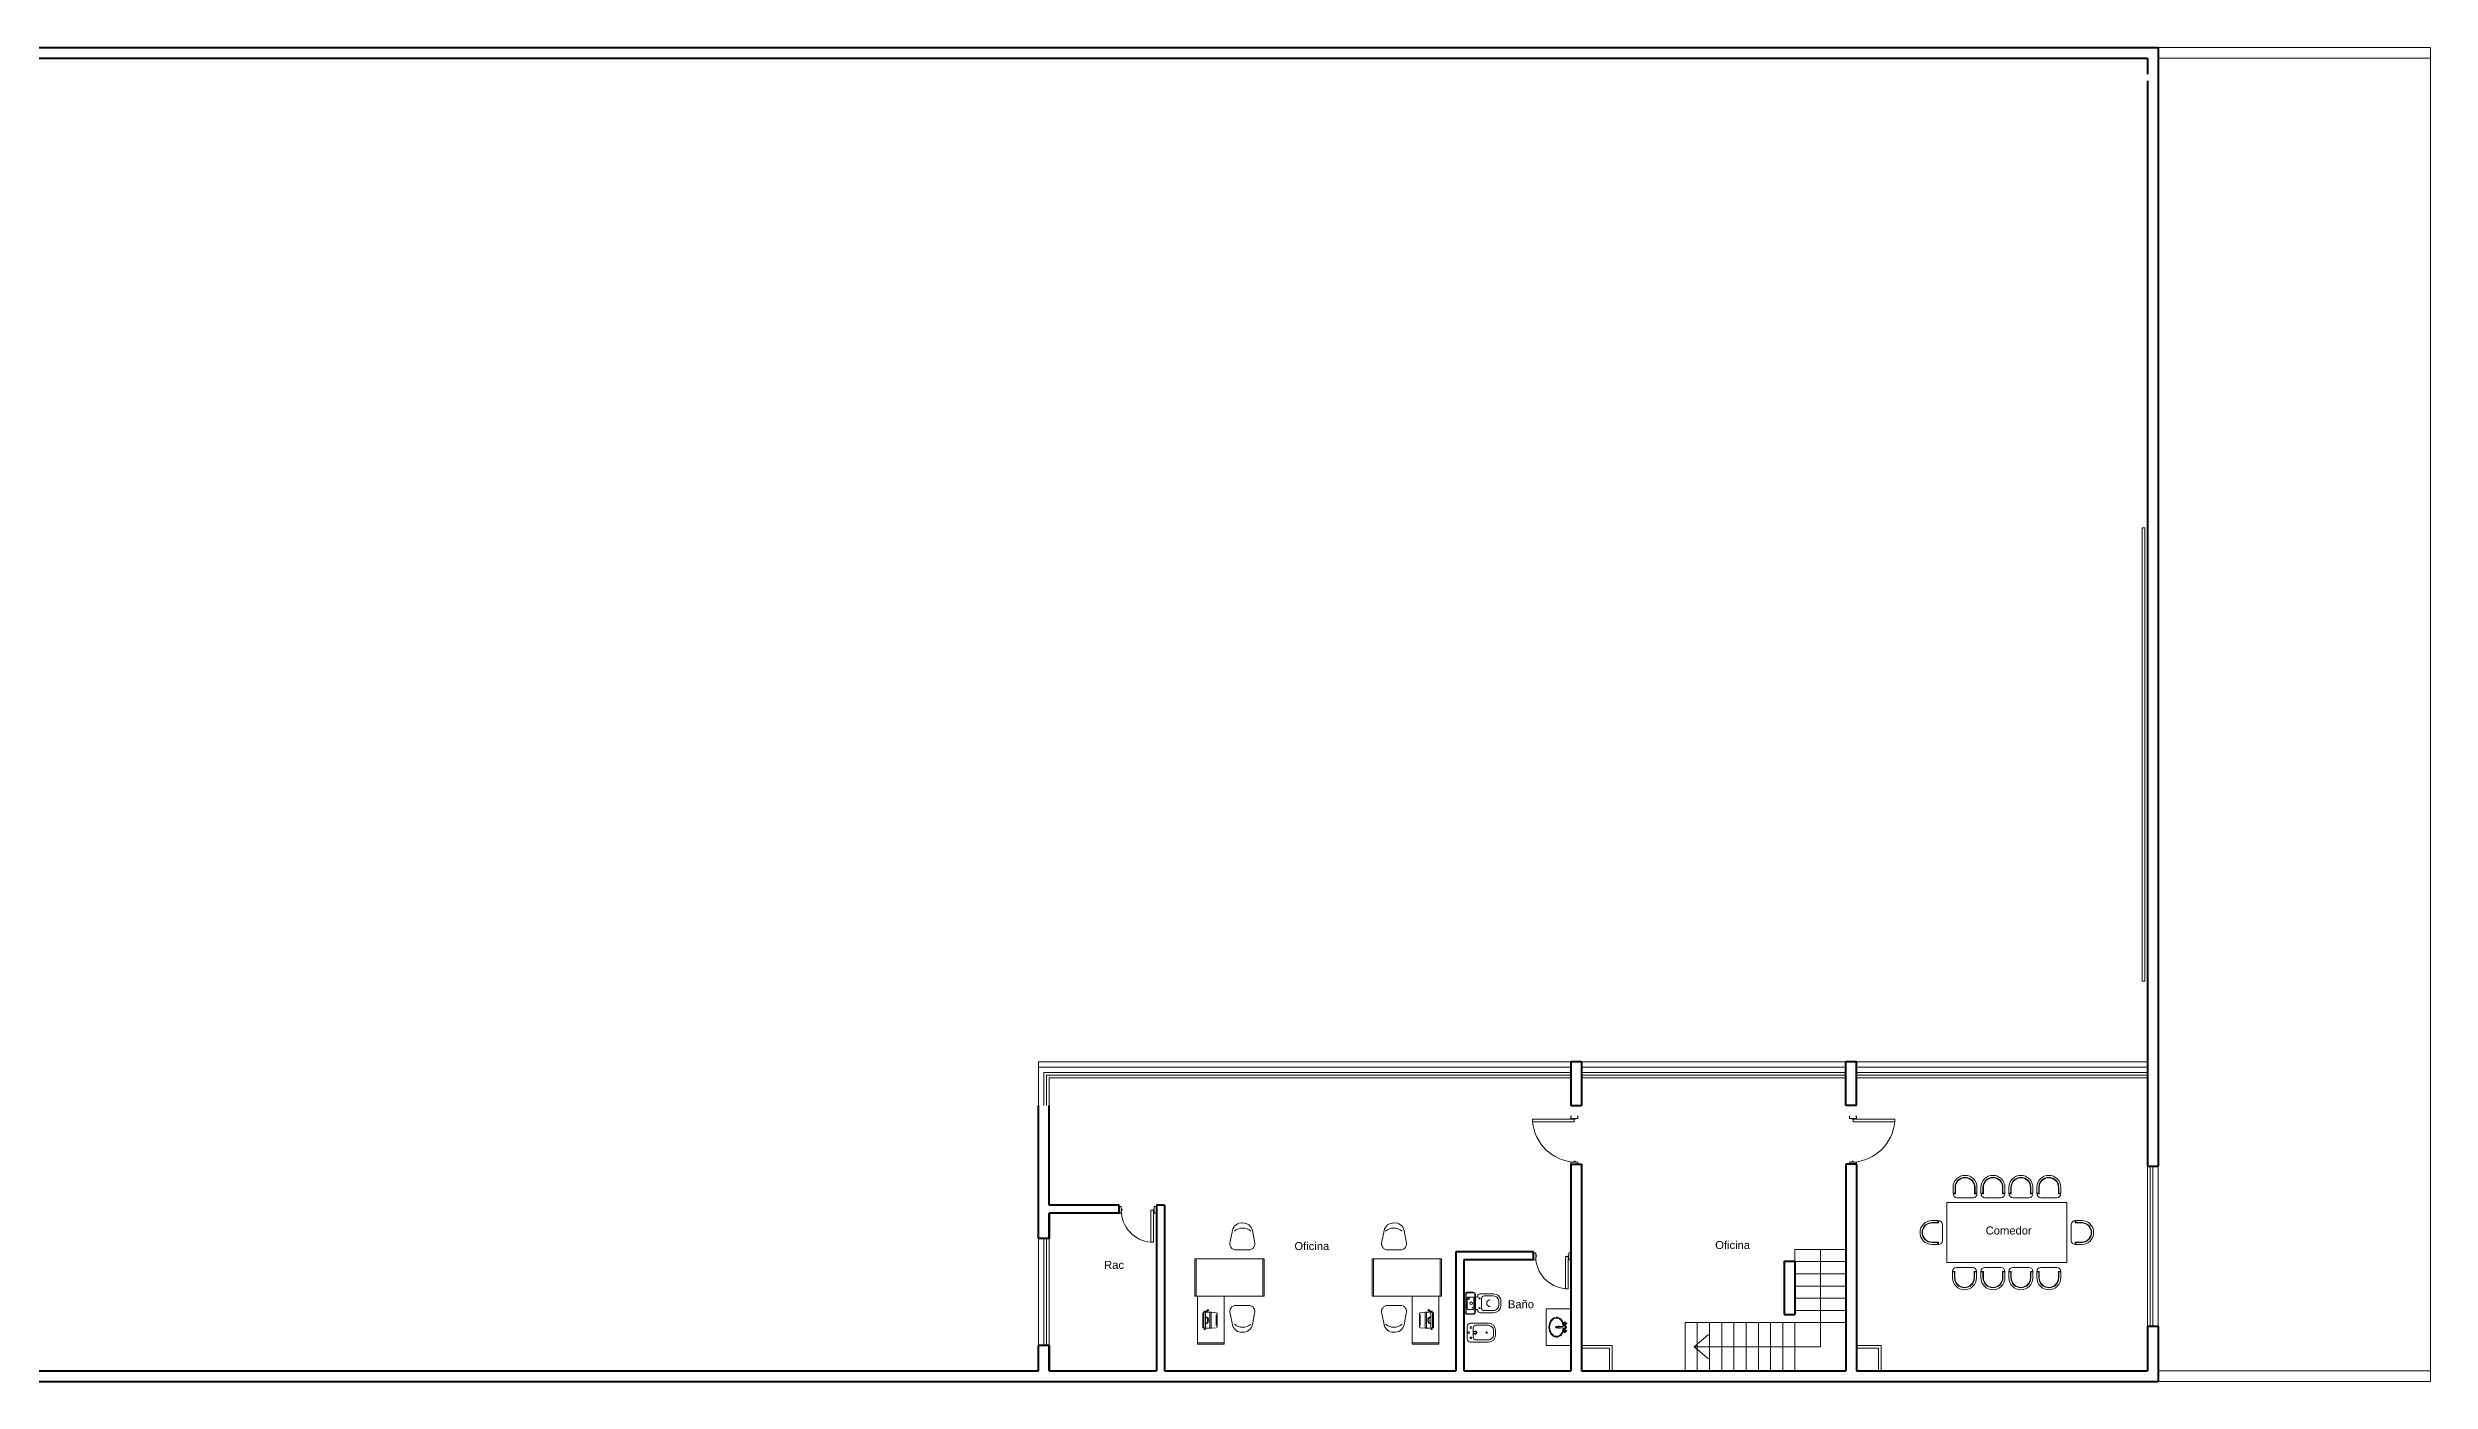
# Model space of a CAD drawing. Header units: millimetres. Extents: x 8.1 to 97.4, y 63.2 to 88.2.
# Drawn here: x 52.76 to 97.42, y 63.17 to 88.17 of the extents above; entities that cross this region are included whole.
import ezdxf

# ---------------------------------------------------------------- set-up
doc = ezdxf.new("R2010")
doc.units = ezdxf.units.MM
for name, color, linetype, lineweight in [('015', 1, 'Continuous', 15), ('02', 5, 'Continuous', 20), ('MUROS', 7, 'Continuous', 40), ('TEXTOS', 2, 'Continuous', 20)]:
    doc.layers.add(name, color=color, linetype=linetype, lineweight=lineweight)
doc.styles.add('STYLE1', font='arial.ttf')

# ---------------------------------------------------------------- blocks, each defined once
blk = doc.blocks.new('P090A')
at = {"linetype": 'Continuous'}
for p, q in [((0.914934, 0.000844), (0.914934, 0.015844)), ((0.914934, 0.015844), (0.954934, 0.015844)), ((1.814934, 0.015844), (1.774934, 0.015844)), ((1.814934, 0.000844), (1.814934, 0.015844)), ((0.914934, -0.099156), (0.914934, -0.114156)), ((0.914934, -0.114156), (0.954934, -0.114156)), ((0.969934, -0.044156), (0.954934, -0.044156)), ((0.969934, -0.044156), (0.954934, -0.044156)), ((0.954934, -0.064156), (0.954934, -0.114156)), ((0.969934, -0.064156), (0.954934, -0.064156)), ((1.759934, -0.044156), (1.774934, -0.044156)), ((1.759934, -0.064156), (1.774934, -0.064156)), ((1.774934, -0.064156), (1.774934, -0.114156)), ((1.814934, -0.114156), (1.774934, -0.114156)), ((1.814934, -0.099156), (1.814934, -0.114156))]:
    blk.add_line(p, q, dxfattribs=at)
for p, q in [((0.954934, -0.044156), (0.954934, 0.015844)), ((1.774934, -0.044156), (1.774934, 0.015844)), ((0.969934, -0.064156), (0.969934, -0.044156)), ((1.759934, -0.064156), (1.759934, -0.044156))]:
    blk.add_line(p, q)
blk.add_arc((1.782072, -0.091082), 0.828468, 94.995303, 176.752942, dxfattribs=at)
at = {"layer": '02', "linetype": 'Continuous'}
for p, q in [((1.709934, -0.044156), (1.709934, 0.73424)), ((1.709934, 0.73424), (1.759934, 0.73424)), ((1.759934, 0.73424), (1.759934, -0.044156)), ((1.759934, -0.044156), (1.709934, -0.044156))]:
    blk.add_line(p, q, dxfattribs=at)
blk = doc.blocks.new('Bacha3')
for p, q in [((0.060436, -0.543352), (0.045436, -0.543352)), ((0.046029, -0.543352), (0.046029, -0.57009)), ((0.05981, -0.543352), (0.05981, -0.57009)), ((0.016214, -0.572574), (0.016214, -0.587574)), ((0.016214, -0.5732), (0.042952, -0.5732)), ((0.016214, -0.586981), (0.042952, -0.586981)), ((0.016214, -0.757574), (0.016214, -0.742574)), ((0.016214, -0.743167), (0.042952, -0.743167)), ((0.016214, -0.756948), (0.042952, -0.756948)), ((0.060436, -0.616796), (0.045436, -0.616796)), ((0.060436, -0.713352), (0.045436, -0.713352)), ((0.060436, -0.786796), (0.045436, -0.786796)), ((0.046029, -0.616796), (0.046029, -0.590058)), ((0.046029, -0.713352), (0.046029, -0.74009)), ((0.046029, -0.786796), (0.046029, -0.760058)), ((0.05981, -0.616796), (0.05981, -0.590058)), ((0.05981, -0.713352), (0.05981, -0.74009)), ((0.05981, -0.786796), (0.05981, -0.760058)), ((0.089658, -0.5732), (0.062919, -0.5732)), ((0.089658, -0.586981), (0.062919, -0.586981)), ((0.089658, -0.743167), (0.062919, -0.743167)), ((0.089658, -0.756948), (0.062919, -0.756948)), ((0.089658, -0.572574), (0.089658, -0.587574)), ((0.089658, -0.757574), (0.089658, -0.742574))]:
    blk.add_line(p, q)
for points in [[(-0.080005, -0.649792, 0.092281), (-0.00304, -0.647574, -0.198901), (0.052936, -0.647574)], [(-0.080005, -0.680356, -0.092281), (-0.00304, -0.682574, 0.198901), (0.052936, -0.682574)]]:
    blk.add_lwpolyline(points, format="xyb")
for centre, radius in [((-0.144714, -0.665074), 0.025), ((-0.144714, -0.665074), 0.018), ((0.052936, -0.580074), 0.012487), ((0.052936, -0.750074), 0.012487)]:
    blk.add_circle(centre, radius)
for centre, radius, start, end in [((0.052936, -0.580074), 0.03, 103.310904, 166.753451), ((0.052936, -0.543352), 0.00754, 0, 180), ((0.052936, -0.580074), 0.03, 13.246549, 76.753451), ((-0.088532, -0.665074), 0.0225, 38.7012, 321.2988), ((-0.088532, -0.665074), 0.0175, 60.839304, 299.160698), ((0.016214, -0.580074), 0.00754, 90, 270), ((0.016214, -0.750074), 0.00754, 90, 270), ((0.052936, -0.750074), 0.03, 193.246549, 256.689096), ((0.052936, -0.580074), 0.03, 193.310904, 256.689096), ((0.052936, -0.750074), 0.03, 103.310904, 166.689096), ((0.052936, -0.665074), 0.035, 221.187117, 138.812883), ((0.052936, -0.616796), 0.00754, 180, 360), ((0.052936, -0.713352), 0.00754, 0, 180), ((0.052936, -0.786796), 0.00754, 180, 360), ((0.052936, -0.665074), 0.0175, 270, 90), ((0.052936, -0.580074), 0.03, 283.246549, 346.689096), ((0.052936, -0.750074), 0.03, 13.310904, 76.753451), ((0.052936, -0.750074), 0.03, 283.246549, 346.753451), ((0.089658, -0.580074), 0.00754, 270, 90), ((0.089658, -0.750074), 0.00754, 270, 90)]:
    blk.add_arc(centre, radius, start, end)
blk.add_ellipse((-0.144714, -0.665074), major_axis=(0, -0.213607), ratio=0.749038, start_param=1.67429365, end_param=7.750484311)
at = {"layer": '02'}
blk.add_ellipse((-0.144714, -0.665074), major_axis=(0, -0.235043), ratio=0.744545, start_param=1.668499977, end_param=7.756277984, dxfattribs=at)
blk = doc.blocks.new('INODORO-PLANTA')
at = {"layer": '015'}
for points in [[(-0.037697, 0.616878), (0.027684, 0.616878, -0.43408), (0.131265, 0.520049), (0.131265, 0.345471, -0.414214), (0.081265, 0.295471), (-0.091278, 0.295471, -0.414214), (-0.141278, 0.345471), (-0.141278, 0.520049, -0.43408)], [(0.190993, 0.140034), (0.190993, 0.020034, -0.414214), (0.180993, 0.010034), (-0.191007, 0.010034, -0.414214), (-0.201007, 0.020034), (-0.201007, 0.140034, -0.414214), (-0.171007, 0.170034), (0.160993, 0.170034, -0.414214)], [(-0.106278, 0.152775), (0.096265, 0.152775, -0.414214), (0.111265, 0.137775), (0.111265, 0.043487, -0.414214), (0.096265, 0.028487), (-0.106278, 0.028487, -0.414214), (-0.121278, 0.043487), (-0.121278, 0.137775, -0.414214)]]:
    blk.add_lwpolyline(points, format="xyb", close=True, dxfattribs=at)
for centre, radius in [((-0.093885, 0.256571), 0.010405), ((-0.087804, 0.124061), 0.005462), ((-0.005609, 0.102094), 0.02448), ((0.080983, 0.057095), 0.010405), ((0.086896, 0.256571), 0.010405)]:
    blk.add_circle(centre, radius, dxfattribs=at)
blk.add_arc((-0.005007, 0.455051), 0.062432, 180, 360, dxfattribs=at)
at = {"layer": '02'}
blk.add_lwpolyline([(-0.141278, 0.225112, -0.414214), (-0.121278, 0.205112), (-0.121278, 0.180034), (0.111265, 0.180034), (0.111265, 0.205112, -0.414214), (0.131265, 0.225112, 0.414214), (0.171265, 0.265112), (0.171265, 0.520049, 0.430911), (0.026453, 0.656878), (-0.051991, 0.656878, 0.397711), (-0.181278, 0.520049), (-0.181278, 0.265112, 0.414214), (-0.141278, 0.225112)], format="xyb", dxfattribs=at)
blk.add_lwpolyline([(0.200993, 0.140034), (0.200993, 0.020034, -0.414214), (0.180993, 0.000034), (-0.191007, 0.000034, -0.414214), (-0.211007, 0.020034), (-0.211007, 0.140034, -0.414214), (-0.171007, 0.180034), (0.160993, 0.180034, -0.414214)], format="xyb", close=True, dxfattribs=at)
blk = doc.blocks.new('BIDET-PLANTA')
at = {"layer": '015'}
blk.add_lwpolyline([(-0.032691, 0.553372, 0.43408), (-0.136271, 0.456543), (-0.136271, 0.222375, 0.414214), (-0.086271, 0.172375), (0.086271, 0.172375, 0.414214), (0.136271, 0.222375), (0.136271, 0.456543, 0.394622), (0.045753, 0.553372)], format="xyb", close=True, dxfattribs=at)
for centre, radius in [((-0.096, 0.129998), 0.017), ((0, 0.208017), 0.033123), ((0, 0.208017), 0.023123), ((0, 0.087998), 0.017), ((0, 0.423145), 0.011561), ((0.096, 0.129998), 0.017)]:
    blk.add_circle(centre, radius, dxfattribs=at)
at = {"layer": '02'}
blk.add_lwpolyline([(-0.046984, 0.593372, 0.397711), (-0.176271, 0.456543), (-0.176271, 0.118372, 0.414214), (-0.116271, 0.058372), (0.116271, 0.058372, 0.414214), (0.176271, 0.118372), (0.176271, 0.456543, 0.397711), (0.046984, 0.593372)], format="xyb", close=True, dxfattribs=at)
blk = doc.blocks.new('P070b')
at = {"linetype": 'Continuous'}
for p, q in [((-0.7, -0.025), (-0.7, -0.01)), ((-0.7, -0.01), (-0.66, -0.01)), ((-0.7, -0.125), (-0.7, -0.14)), ((-0.7, -0.14), (-0.66, -0.14)), ((-0.645, -0.07), (-0.66, -0.07)), ((-0.645, -0.07), (-0.66, -0.07)), ((-0.645, -0.09), (-0.66, -0.09)), ((-0.66, -0.09), (-0.66, -0.14)), ((-0.055, -0.07), (-0.04, -0.07)), ((-0.055, -0.09), (-0.04, -0.09)), ((0, -0.01), (-0.04, -0.01)), ((-0.04, -0.09), (-0.04, -0.14)), ((0, -0.14), (-0.04, -0.14)), ((0, -0.025), (0, -0.01)), ((0, -0.125), (0, -0.14))]:
    blk.add_line(p, q, dxfattribs=at)
for p, q in [((-0.66, -0.07), (-0.66, -0.01)), ((-0.645, -0.09), (-0.645, -0.07)), ((-0.055, -0.09), (-0.055, -0.07)), ((-0.04, -0.07), (-0.04, -0.01))]:
    blk.add_line(p, q)
blk.add_arc((-0.055, -0.07), 0.605, 94.740595, 180, dxfattribs=at)
at = {"layer": '02', "linetype": 'Continuous'}
for p, q in [((-0.105, 0.533089), (-0.055, 0.533089)), ((-0.105, -0.07), (-0.105, 0.533089)), ((-0.055, 0.533089), (-0.055, -0.07)), ((-0.055, -0.07), (-0.105, -0.07))]:
    blk.add_line(p, q, dxfattribs=at)
blk = doc.blocks.new('d')
at = {"layer": '015'}
for p, q in [((1251.159455, 464.318771), (1251.859455, 464.318771)), ((1252.734455, 464.293771), (1252.734455, 463.793771)), ((1252.209455, 463.943771), (1252.409455, 463.943771)), ((1251.159455, 463.068771), (1251.859455, 463.068771))]:
    blk.add_line(p, q, dxfattribs=at)
for points in [[(1251.159455, 463.043771), (1251.159455, 464.343771), (1251.859455, 464.343771), (1251.859455, 463.043771)], [(1252.159455, 464.143771), (1252.109455, 464.103771), (1252.119455, 464.083771)]]:
    blk.add_lwpolyline(points, close=True, dxfattribs=at)
for points in [[(1251.859455, 464.293771), (1252.759455, 464.293771), (1252.759455, 463.793771), (1251.859455, 463.793771)], [(1252.159455, 464.153771), (1252.139455, 464.153771), (1252.139455, 464.173771), (1252.139455, 464.143771)], [(1252.309455, 464.143771), (1252.159455, 464.143771), (1252.159455, 464.173771), (1252.309455, 464.173771)], [(1252.159455, 464.143771), (1252.159455, 464.063771), (1252.309455, 464.063771)], [(1252.169455, 464.173771), (1252.169455, 464.193771), (1252.309455, 464.193771)], [(1252.449455, 464.173771), (1252.449455, 464.193771), (1252.309455, 464.193771)], [(1252.309455, 464.143771), (1252.459455, 464.143771), (1252.459455, 464.173771), (1252.309455, 464.173771)], [(1252.459455, 464.143771), (1252.459455, 464.063771), (1252.309455, 464.063771)], [(1252.459455, 464.153771), (1252.479455, 464.153771), (1252.479455, 464.173771), (1252.479455, 464.143771)], [(1252.160672, 464.03849), (1252.310828, 464.03849)], [(1252.458237, 464.03849), (1252.308081, 464.03849)]]:
    blk.add_lwpolyline(points, dxfattribs=at)
for points in [[(1250.989455, 463.453771), (1250.989455, 463.573771, 0.523089), (1250.834432, 463.681406), (1250.62751, 463.64112, 0.389351), (1250.485513, 463.448771, 0.957025)], [(1252.029455, 463.453771), (1252.029455, 463.573771, -0.523089), (1252.184477, 463.681406), (1252.391399, 463.64112, -0.389351), (1252.533396, 463.448771, -0.957025)], [(1252.159455, 464.063771), (1252.159455, 464.033771), (1252.167926, 463.94402, 0.386911), (1252.184851, 463.928618), (1252.310828, 463.928618)], [(1252.459455, 464.063771), (1252.459455, 464.033771), (1252.450983, 463.94402, -0.386911), (1252.434058, 463.928618), (1252.308081, 463.928618)], [(1250.989455, 463.453771), (1250.989455, 463.333771, -0.523089), (1250.834432, 463.226137), (1250.62751, 463.266423, -0.373102), (1250.484729, 463.448771, -0.957025)], [(1252.029455, 463.453771), (1252.029455, 463.333771, 0.523089), (1252.184477, 463.226137), (1252.391399, 463.266423, 0.373102), (1252.53418, 463.448771, 0.957025)]]:
    blk.add_lwpolyline(points, format="xyb", dxfattribs=at)
for centre, radius, start, end in [((1252.291601, 464.162094), 0.055617, 200.224036, 290.224971), ((1252.309455, 464.154605), 0.070833, 188.797411, 351.202589), ((1252.327308, 464.162094), 0.055617, 249.775029, 339.775964), ((1250.809455, 463.448771), 0.230054, 137.642545, 222.357455), ((1252.209455, 463.448771), 0.230054, 317.642545, 42.357455)]:
    blk.add_arc(centre, radius, start, end, dxfattribs=at)
blk = doc.blocks.new('ss')
at = {"layer": '015'}
for p, q in [((1244.808315, 465.107349), (1244.808315, 464.995154)), ((1244.845714, 464.995154), (1244.808315, 464.995154)), ((1244.853193, 464.987675), (1244.808315, 464.987675)), ((1244.845714, 465.107349), (1244.845714, 464.995154)), ((1244.853193, 465.107349), (1244.853193, 464.987675)), ((1245.212216, 465.107349), (1245.212216, 464.987675)), ((1245.257094, 464.987675), (1245.212216, 464.987675)), ((1245.219696, 465.107349), (1245.219696, 464.995154)), ((1245.257094, 464.995154), (1245.219696, 464.995154)), ((1245.257094, 465.107349), (1245.257094, 464.995154)), ((1245.33189, 465.107349), (1245.33189, 464.995154)), ((1245.369289, 464.995154), (1245.33189, 464.995154)), ((1245.376768, 464.987675), (1245.33189, 464.987675)), ((1245.369289, 465.107349), (1245.369289, 464.995154)), ((1245.376768, 465.107349), (1245.376768, 464.987675)), ((1245.735791, 465.107349), (1245.735791, 464.987675)), ((1245.780669, 464.987675), (1245.735791, 464.987675)), ((1245.743271, 465.107349), (1245.743271, 464.995154)), ((1245.780669, 464.995154), (1245.743271, 464.995154)), ((1245.780669, 465.107349), (1245.780669, 464.995154)), ((1245.855465, 465.107349), (1245.855465, 464.995154)), ((1245.892864, 464.995154), (1245.855465, 464.995154)), ((1245.900343, 464.987675), (1245.855465, 464.987675)), ((1245.892864, 465.107349), (1245.892864, 464.995154)), ((1245.900343, 465.107349), (1245.900343, 464.987675)), ((1246.259366, 465.107349), (1246.259366, 464.987675)), ((1246.304244, 464.987675), (1246.259366, 464.987675)), ((1246.266846, 465.107349), (1246.266846, 464.995154)), ((1246.304244, 464.995154), (1246.266846, 464.995154)), ((1246.304244, 465.107349), (1246.304244, 464.995154)), ((1246.37904, 465.107349), (1246.37904, 464.995154)), ((1246.416439, 464.995154), (1246.37904, 464.995154)), ((1246.423918, 464.987675), (1246.37904, 464.987675)), ((1246.416439, 465.107349), (1246.416439, 464.995154)), ((1246.423918, 465.107349), (1246.423918, 464.987675)), ((1246.782941, 465.107349), (1246.782941, 464.987675)), ((1246.827819, 464.987675), (1246.782941, 464.987675)), ((1246.790421, 465.107349), (1246.790421, 464.995154)), ((1246.827819, 464.995154), (1246.790421, 464.995154)), ((1246.827819, 465.107349), (1246.827819, 464.995154)), ((1245.182298, 464.912878), (1244.883112, 464.912878)), ((1245.705873, 464.912878), (1245.406687, 464.912878)), ((1246.229448, 464.912878), (1245.930262, 464.912878)), ((1246.753023, 464.912878), (1246.453837, 464.912878)), ((1244.413609, 464.484049), (1244.525804, 464.484049)), ((1244.413609, 464.44665), (1244.525804, 464.44665)), ((1244.413609, 464.439171), (1244.533284, 464.439171)), ((1244.413609, 464.080148), (1244.533284, 464.080148)), ((1244.413609, 464.072668), (1244.525804, 464.072668)), ((1244.525804, 464.484049), (1244.525804, 464.44665)), ((1244.525804, 464.072668), (1244.525804, 464.03527)), ((1244.533284, 464.484049), (1244.533284, 464.439171)), ((1244.533284, 464.080148), (1244.533284, 464.03527)), ((1244.60808, 464.409252), (1244.60808, 464.110066)), ((1247.025009, 464.409252), (1247.025009, 464.110066)), ((1247.099805, 464.484049), (1247.099805, 464.439171)), ((1247.21948, 464.439171), (1247.099805, 464.439171)), ((1247.099805, 464.080148), (1247.099805, 464.03527)), ((1247.21948, 464.080148), (1247.099805, 464.080148)), ((1247.107285, 464.484049), (1247.107285, 464.44665)), ((1247.21948, 464.484049), (1247.107285, 464.484049)), ((1247.21948, 464.44665), (1247.107285, 464.44665)), ((1247.107285, 464.072668), (1247.107285, 464.03527)), ((1247.21948, 464.072668), (1247.107285, 464.072668)), ((1244.413609, 464.03527), (1244.525804, 464.03527)), ((1247.21948, 464.03527), (1247.107285, 464.03527)), ((1244.843096, 463.531644), (1244.798218, 463.531644)), ((1244.798218, 463.41197), (1244.798218, 463.524164)), ((1244.835616, 463.524164), (1244.798218, 463.524164)), ((1244.835616, 463.41197), (1244.835616, 463.524164)), ((1244.843096, 463.41197), (1244.843096, 463.531644)), ((1245.1722, 463.60644), (1244.873014, 463.60644)), ((1245.202118, 463.41197), (1245.202118, 463.531644)), ((1245.246996, 463.531644), (1245.202118, 463.531644)), ((1245.209598, 463.41197), (1245.209598, 463.524164)), ((1245.246996, 463.524164), (1245.209598, 463.524164)), ((1245.246996, 463.41197), (1245.246996, 463.524164)), ((1245.376768, 463.531644), (1245.33189, 463.531644)), ((1245.33189, 463.41197), (1245.33189, 463.524164)), ((1245.369289, 463.524164), (1245.33189, 463.524164)), ((1245.369289, 463.41197), (1245.369289, 463.524164)), ((1245.376768, 463.41197), (1245.376768, 463.531644)), ((1245.705873, 463.60644), (1245.406687, 463.60644)), ((1245.735791, 463.41197), (1245.735791, 463.531644)), ((1245.780669, 463.531644), (1245.735791, 463.531644)), ((1245.743271, 463.41197), (1245.743271, 463.524164)), ((1245.780669, 463.524164), (1245.743271, 463.524164)), ((1245.780669, 463.41197), (1245.780669, 463.524164)), ((1245.900343, 463.531644), (1245.855465, 463.531644)), ((1245.855465, 463.41197), (1245.855465, 463.524164)), ((1245.892864, 463.524164), (1245.855465, 463.524164)), ((1245.892864, 463.41197), (1245.892864, 463.524164)), ((1245.900343, 463.41197), (1245.900343, 463.531644)), ((1246.229448, 463.60644), (1245.930262, 463.60644)), ((1246.259366, 463.41197), (1246.259366, 463.531644)), ((1246.304244, 463.531644), (1246.259366, 463.531644)), ((1246.266846, 463.41197), (1246.266846, 463.524164)), ((1246.304244, 463.524164), (1246.266846, 463.524164)), ((1246.304244, 463.41197), (1246.304244, 463.524164)), ((1246.423918, 463.531644), (1246.37904, 463.531644)), ((1246.37904, 463.41197), (1246.37904, 463.524164)), ((1246.416439, 463.524164), (1246.37904, 463.524164)), ((1246.416439, 463.41197), (1246.416439, 463.524164)), ((1246.423918, 463.41197), (1246.423918, 463.531644)), ((1246.753023, 463.60644), (1246.453837, 463.60644)), ((1246.782941, 463.41197), (1246.782941, 463.531644)), ((1246.827819, 463.531644), (1246.782941, 463.531644)), ((1246.790421, 463.41197), (1246.790421, 463.524164)), ((1246.827819, 463.524164), (1246.790421, 463.524164)), ((1246.827819, 463.41197), (1246.827819, 463.524164))]:
    blk.add_line(p, q, dxfattribs=at)
blk.add_lwpolyline([(1246.938491, 463.698686), (1246.938491, 464.820632), (1244.694598, 464.820632), (1244.694598, 463.698686)], close=True, dxfattribs=at)
for centre, radius, start, end in [((1245.032705, 465.107349), 0.224389, 0, 180), ((1244.883112, 464.987675), 0.074796, 180, 270), ((1245.032705, 465.107349), 0.186991, 0, 180), ((1245.032705, 465.107349), 0.179511, 0, 180), ((1245.182298, 464.987675), 0.074796, 270, 0), ((1245.55628, 465.107349), 0.224389, 0, 180), ((1245.406687, 464.987675), 0.074796, 180, 270), ((1245.55628, 465.107349), 0.186991, 0, 180), ((1245.55628, 465.107349), 0.179511, 0, 180), ((1245.705873, 464.987675), 0.074796, 270, 0), ((1246.079855, 465.107349), 0.224389, 0, 180), ((1245.930262, 464.987675), 0.074796, 180, 270), ((1246.079855, 465.107349), 0.186991, 0, 180), ((1246.079855, 465.107349), 0.179511, 0, 180), ((1246.229448, 464.987675), 0.074796, 270, 0), ((1246.60343, 465.107349), 0.224389, 0, 180), ((1246.453837, 464.987675), 0.074796, 180, 270), ((1246.60343, 465.107349), 0.186991, 0, 180), ((1246.60343, 465.107349), 0.179511, 0, 180), ((1246.753023, 464.987675), 0.074796, 270, 0), ((1244.413609, 464.259659), 0.224389, 90, 270), ((1244.413609, 464.259659), 0.186991, 90, 270), ((1244.413609, 464.259659), 0.179511, 90, 270), ((1244.533284, 464.409252), 0.074796, 0, 90), ((1244.533284, 464.110066), 0.074796, 270, 0), ((1247.099805, 464.409252), 0.074796, 90, 180), ((1247.099805, 464.110066), 0.074796, 180, 270), ((1247.21948, 464.259659), 0.224389, 270, 90), ((1247.21948, 464.259659), 0.186991, 270, 90), ((1247.21948, 464.259659), 0.179511, 270, 90), ((1244.873014, 463.531644), 0.074796, 90, 180), ((1245.022607, 463.41197), 0.224389, 180, 0), ((1245.022607, 463.41197), 0.186991, 180, 0), ((1245.022607, 463.41197), 0.179511, 180, 0), ((1245.1722, 463.531644), 0.074796, 0, 90), ((1245.406687, 463.531644), 0.074796, 90, 180), ((1245.55628, 463.41197), 0.224389, 180, 0), ((1245.55628, 463.41197), 0.186991, 180, 0), ((1245.55628, 463.41197), 0.179511, 180, 0), ((1245.705873, 463.531644), 0.074796, 0, 90), ((1245.930262, 463.531644), 0.074796, 90, 180), ((1246.079855, 463.41197), 0.224389, 180, 0), ((1246.079855, 463.41197), 0.186991, 180, 0), ((1246.079855, 463.41197), 0.179511, 180, 0), ((1246.229448, 463.531644), 0.074796, 0, 90), ((1246.453837, 463.531644), 0.074796, 90, 180), ((1246.60343, 463.41197), 0.224389, 180, 0), ((1246.60343, 463.41197), 0.186991, 180, 0), ((1246.60343, 463.41197), 0.179511, 180, 0), ((1246.753023, 463.531644), 0.074796, 0, 90)]:
    blk.add_arc(centre, radius, start, end, dxfattribs=at)

msp = doc.modelspace()

# ---------------------------------------------------------------- linework, layer by layer
at = {"layer": '015'}
for p, q in [((92.022673, 70.669475), (92.022673, 79.169475)), ((92.072673, 79.169475), (92.022673, 79.169475)), ((92.072673, 70.669475), (92.072673, 79.169475)), ((92.072673, 70.669475), (92.022673, 70.669475)), ((81.312673, 68.959468), (71.432675, 68.959471)), ((71.432675, 68.959471), (71.432675, 68.339475)), ((81.312673, 68.85947), (71.532673, 68.85947)), ((71.532673, 68.85947), (71.532673, 68.339475)), ((86.462673, 68.959477), (81.512673, 68.959479)), ((86.462673, 68.859479), (81.512673, 68.85947)), ((92.122673, 68.959486), (86.662673, 68.959487)), ((92.122673, 68.859488), (86.662673, 68.859479)), ((92.122677, 64.204477), (92.122674, 67.204477)), ((92.222675, 64.204477), (92.222676, 67.204477)), ((71.432676, 65.844475), (71.432675, 63.844475)), ((71.532673, 65.844475), (71.532673, 63.844475))]:
    msp.add_line(p, q, dxfattribs=at)
at = {"layer": '015', "ltscale": 2}
for p, q in [((92.072673, 70.669475), (92.072673, 70.669475)), ((85.512673, 65.419475), (85.512673, 65.642808)), ((85.512673, 65.642808), (86.462673, 65.642808)), ((85.512673, 65.413919), (86.462673, 65.413919)), ((85.512673, 65.18503), (86.462673, 65.18503)), ((85.512673, 64.956141), (86.462673, 64.956141)), ((80.851185, 63.840143), (80.851185, 64.529165)), ((80.851185, 64.529165), (81.312673, 64.529165)), ((85.512673, 64.727253), (86.462673, 64.727253)), ((85.512673, 64.498364), (86.462673, 64.498364)), ((85.512673, 64.269475), (83.452673, 64.269475)), ((83.452673, 64.269475), (83.452673, 63.369475)), ((83.681562, 64.269475), (83.681562, 63.369475)), ((83.910451, 64.269475), (83.910451, 63.369475)), ((84.13934, 64.269475), (84.13934, 63.369475)), ((84.368229, 64.269475), (84.368229, 63.369475)), ((84.597118, 64.269475), (84.597118, 63.369475)), ((84.826007, 64.269475), (84.826007, 63.369475)), ((85.054896, 64.269475), (85.054896, 63.369475)), ((85.283784, 64.269475), (85.283784, 63.369475)), ((86.462673, 64.269475), (85.512673, 64.269475)), ((85.512673, 64.269475), (85.512673, 63.369475)), ((80.851185, 63.840143), (81.312673, 63.840143))]:
    msp.add_line(p, q, dxfattribs=at)
for points in [[(81.512673, 63.839475), (82.084673, 63.839475), (82.084673, 63.369475)], [(81.512673, 63.789475), (82.034673, 63.789475), (82.034673, 63.369475)], [(86.662673, 63.839475), (87.128673, 63.839475), (87.128673, 63.369475)], [(86.662673, 63.789475), (87.078673, 63.789475), (87.078673, 63.369475)]]:
    msp.add_lwpolyline(points, dxfattribs=at)
at = {"layer": '02', "ltscale": 2}
for p, q in [((92.322673, 88.169475), (97.422673, 88.169475)), ((97.422673, 88.169475), (97.422673, 63.169475)), ((92.322673, 87.969475), (97.422673, 87.969475)), ((85.987673, 65.642808), (85.987673, 63.819475)), ((83.892673, 64.044475), (83.622673, 63.819475)), ((85.987673, 63.819475), (83.622673, 63.819475)), ((83.892673, 63.594475), (83.622673, 63.819475)), ((92.322673, 63.369475), (97.422673, 63.369475)), ((92.322673, 63.169475), (97.422673, 63.169475))]:
    msp.add_line(p, q, dxfattribs=at)
at = {"layer": '02'}
for p, q in [((71.332678, 68.339475), (71.332677, 69.159475)), ((71.332677, 69.159474), (81.312673, 69.159469)), ((71.332677, 69.05947), (81.312673, 69.059465)), ((81.312673, 68.909468), (71.482675, 68.909471)), ((71.482675, 68.909471), (71.482675, 68.339475)), ((81.512673, 69.159469), (86.462673, 69.159465)), ((81.512673, 69.059479), (86.462673, 69.059474)), ((86.462673, 68.909477), (81.512673, 68.909478)), ((86.662673, 69.15947), (92.122673, 69.15947)), ((86.662673, 69.059483), (92.122673, 69.059483)), ((92.122673, 68.909486), (86.662673, 68.909487)), ((92.172675, 64.204477), (92.172676, 67.204477)), ((92.322673, 67.204477), (92.322674, 64.204477)), ((71.332678, 63.844475), (71.332676, 65.844475)), ((71.482676, 65.844475), (71.482675, 63.844475))]:
    msp.add_line(p, q, dxfattribs=at)
at = {"layer": 'MUROS', "ltscale": 2}
for p, q in [((15.992673, 88.169475), (92.322673, 88.169475)), ((92.322673, 88.169475), (92.322673, 87.549475)), ((16.192673, 87.969475), (92.122673, 87.969475)), ((92.122673, 87.969475), (92.122673, 87.669475)), ((92.122673, 87.549475), (92.122673, 67.204477)), ((92.322673, 87.549475), (92.322673, 67.204477)), ((81.312673, 69.159469), (81.312673, 68.339475)), ((81.512673, 69.159469), (81.312673, 69.159469)), ((81.512673, 69.159469), (81.512673, 68.339475)), ((86.462673, 68.339475), (86.462673, 69.15947)), ((86.662673, 69.15947), (86.462673, 69.15947)), ((86.662673, 68.339475), (86.662673, 69.15947)), ((71.332673, 65.844475), (71.332673, 68.339475)), ((71.532673, 66.469475), (71.532673, 68.339475)), ((81.312673, 68.339475), (81.512673, 68.339475)), ((86.662673, 68.339475), (86.462673, 68.339475)), ((81.312671, 67.239475), (81.312673, 63.369475)), ((81.312672, 67.239475), (81.512672, 67.239475)), ((81.512672, 67.239475), (81.512673, 63.369475)), ((86.662672, 67.239475), (86.462672, 67.239475)), ((86.462673, 67.239475), (86.462673, 63.369475)), ((86.662675, 67.239475), (86.662673, 63.369475)), ((92.122673, 67.204477), (92.322673, 67.204477)), ((72.842673, 66.469475), (71.532673, 66.469475)), ((71.532673, 66.319475), (71.532673, 65.844475)), ((72.842673, 66.319475), (71.532673, 66.319475)), ((71.532673, 65.844475), (71.532673, 66.319475)), ((72.842673, 66.319475), (72.842673, 66.469475)), ((73.542673, 66.469475), (73.542673, 63.369475)), ((73.692673, 66.469475), (73.542673, 66.469475)), ((73.692673, 66.469475), (73.692673, 63.369475)), ((71.532673, 65.844475), (71.332673, 65.844475)), ((79.152673, 65.599475), (79.152673, 63.369475)), ((80.612673, 65.599475), (79.152673, 65.599475)), ((79.302673, 65.449475), (79.302673, 63.369475)), ((80.612673, 65.449475), (79.302673, 65.449475)), ((80.612673, 65.449475), (80.612673, 65.599475)), ((85.312673, 65.419475), (85.312673, 64.419475)), ((85.312673, 65.419475), (85.512673, 65.419475)), ((85.512673, 65.419475), (85.512673, 64.419475)), ((85.312673, 64.419475), (85.512673, 64.419475)), ((92.122673, 64.204477), (92.122673, 63.369475)), ((92.122673, 64.204477), (92.322673, 64.204477)), ((92.322673, 64.204477), (92.322673, 63.169475)), ((71.332673, 63.369475), (71.332673, 63.844475)), ((71.532673, 63.844475), (71.332673, 63.844475)), ((71.532673, 63.844475), (71.532673, 63.369475)), ((71.532673, 63.369475), (71.532673, 63.844475)), ((15.992673, 63.169475), (92.322673, 63.169475)), ((16.192673, 63.369475), (71.332673, 63.369475)), ((71.532673, 63.369475), (73.542673, 63.369475)), ((73.692673, 63.369475), (79.152673, 63.369475)), ((79.302673, 63.369475), (81.312673, 63.369475)), ((81.512673, 63.369475), (86.462673, 63.369475)), ((86.662673, 63.369475), (92.122673, 63.369475))]:
    msp.add_line(p, q, dxfattribs=at)

# ---------------------------------------------------------------- block references
at = {"layer": '015', "rotation": 89.999974}
msp.add_blockref('P090A', (81.328517, 66.324541), dxfattribs=at)
at = {"layer": '015', "xscale": -1}
for name, p, rotation in [('P090A', (86.64683, 66.324541), 270.000026), ('P070b', (73.542673, 66.309475), 180), ('P070b', (81.312673, 65.439475), 180), ('INODORO-PLANTA', (79.341124, 64.638052), 269.999803), ('BIDET-PLANTA', (79.30788, 64.083175), 269.999586)]:
    msp.add_blockref(name, p, dxfattribs=dict(at, rotation=rotation))
at = {"layer": '015', "xscale": -0.8, "yscale": 0.8, "zscale": 0.8, "rotation": 179.999803}
msp.add_blockref('Bacha3', (81.156955, 63.652594), dxfattribs=at)
at = {"layer": 'MUROS'}
msp.add_blockref('ss', (-1156.332737, -398.301215), dxfattribs=at)
at = {"layer": 'MUROS', "xscale": -1, "rotation": 90}
msp.add_blockref('d', (538.607653, 1316.623065), dxfattribs=at)
at = {"layer": 'MUROS', "rotation": 270}
msp.add_blockref('d', (-385.456104, 1316.623065), dxfattribs=at)

# ---------------------------------------------------------------- texts
at = {"layer": 'TEXTOS', "char_height": 0.15, "width": 2.018645, "attachment_point": 3, "style": 'STYLE1'}
for s, insert in [('Oficina', (76.781624, 65.780551)), ('Oficina', (84.669623, 65.799679)), ('Comedor', (89.949205, 66.071899)), ('Rac', (72.934079, 65.427202)), ('Baño', (80.620438, 64.690557))]:
    msp.add_mtext(s, dxfattribs=dict(at, insert=insert))

doc.saveas('drawing.dxf')
